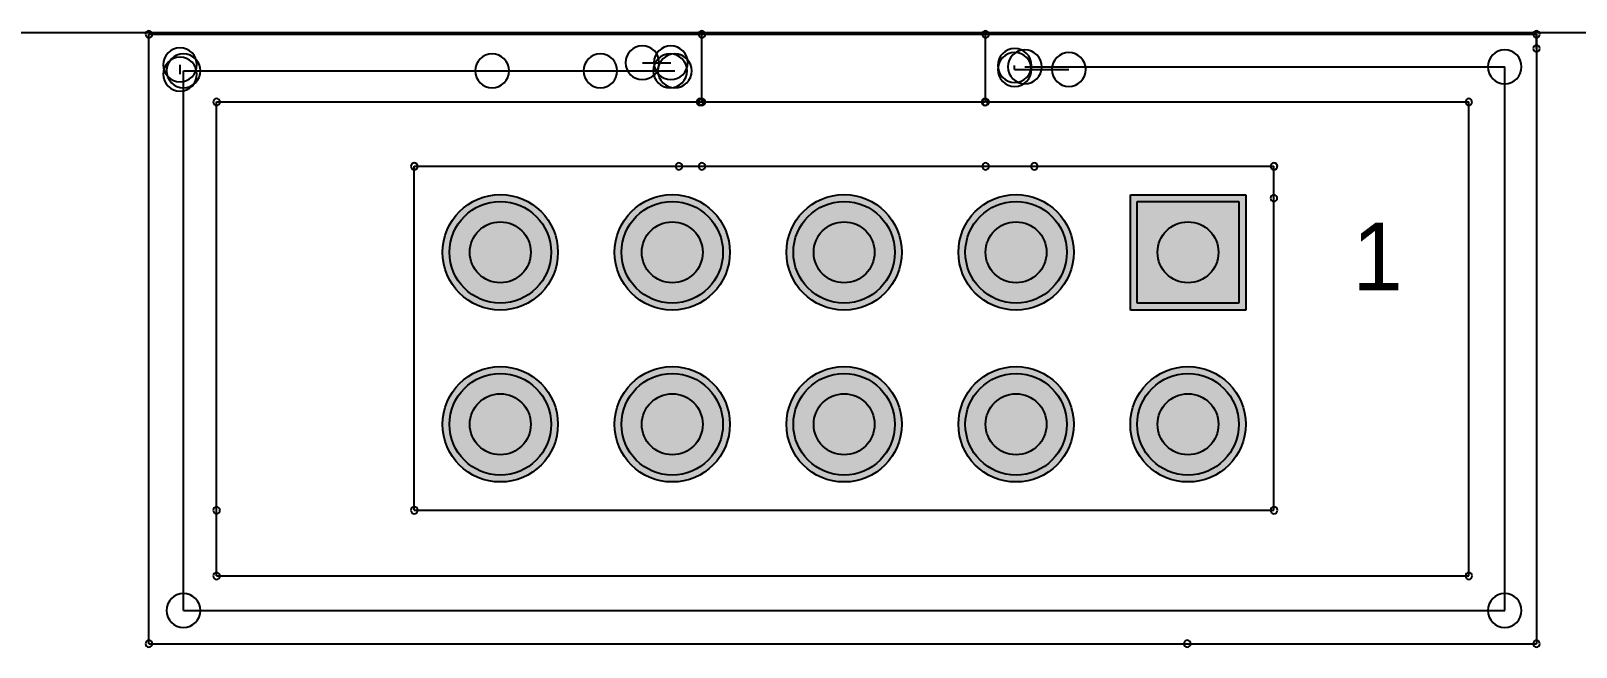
# Model space of a CAD drawing. Header units: millimetres. Extents: x -16.3 to 57, y -39.6 to 27.9.
# Drawn here: x 10.06 to 32.89, y 18.78 to 27.88 of the extents above; entities that cross this region are included whole.
import ezdxf

# ---------------------------------------------------------------- set-up
doc = ezdxf.new("R2010")
doc.units = ezdxf.units.MM
doc.header["$MEASUREMENT"] = 0
for name, color, linetype in [('BottomLayer', 5, 'Continuous'), ('BottomSolder', 6, 'Continuous'), ('Mechanical1', 6, 'Continuous'), ('MultiLayer', 9, 'Continuous'), ('PadHoleLayer', 156, 'Continuous'), ('TopLayer', 1, 'Continuous'), ('TopOverlay', 2, 'Continuous'), ('TopSolder', 216, 'Continuous')]:
    doc.layers.add(name, color=color, linetype=linetype)

msp = doc.modelspace()

# ---------------------------------------------------------------- hatches: boundary and pattern name
at = {"layer": 'BottomLayer'}
h = msp.add_hatch(color=5, dxfattribs=at)
edge = h.paths.add_edge_path()
edge.add_arc((16.998, 24.612), 0.75, 180, 540)
h = msp.add_hatch(color=5, dxfattribs=at)
edge = h.paths.add_edge_path()
edge.add_arc((19.538, 24.612), 0.75, 180, 540)
h = msp.add_hatch(color=5, dxfattribs=at)
edge = h.paths.add_edge_path()
edge.add_arc((22.078, 24.612), 0.75, 180, 540)
h = msp.add_hatch(color=5, dxfattribs=at)
edge = h.paths.add_edge_path()
edge.add_arc((24.618, 24.612), 0.75, 180, 540)
msp.add_hatch(color=5, dxfattribs=at).paths.add_polyline_path([(27.908, 23.862), (26.408, 23.862), (26.408, 25.362), (27.908, 25.362)])
h = msp.add_hatch(color=5, dxfattribs=at)
edge = h.paths.add_edge_path()
edge.add_arc((16.998, 22.072), 0.75, 180, 540)
h = msp.add_hatch(color=5, dxfattribs=at)
edge = h.paths.add_edge_path()
edge.add_arc((19.538, 22.072), 0.75, 180, 540)
h = msp.add_hatch(color=5, dxfattribs=at)
edge = h.paths.add_edge_path()
edge.add_arc((22.078, 22.072), 0.75, 180, 540)
h = msp.add_hatch(color=5, dxfattribs=at)
edge = h.paths.add_edge_path()
edge.add_arc((24.618, 22.072), 0.75, 180, 540)
h = msp.add_hatch(color=5, dxfattribs=at)
edge = h.paths.add_edge_path()
edge.add_arc((27.158, 22.072), 0.75, 180, 540)
at = {"layer": 'BottomSolder'}
h = msp.add_hatch(color=6, dxfattribs=at)
edge = h.paths.add_edge_path()
edge.add_arc((16.998, 24.612), 0.852, 180, 540)
h = msp.add_hatch(color=6, dxfattribs=at)
edge = h.paths.add_edge_path()
edge.add_arc((19.538, 24.612), 0.852, 180, 540)
h = msp.add_hatch(color=6, dxfattribs=at)
edge = h.paths.add_edge_path()
edge.add_arc((22.078, 24.612), 0.852, 180, 540)
h = msp.add_hatch(color=6, dxfattribs=at)
edge = h.paths.add_edge_path()
edge.add_arc((24.618, 24.612), 0.852, 180, 540)
msp.add_hatch(color=6, dxfattribs=at).paths.add_polyline_path([(28.01, 23.76), (26.307, 23.76), (26.307, 25.463), (28.01, 25.463)])
h = msp.add_hatch(color=6, dxfattribs=at)
edge = h.paths.add_edge_path()
edge.add_arc((16.998, 22.072), 0.852, 180, 540)
h = msp.add_hatch(color=6, dxfattribs=at)
edge = h.paths.add_edge_path()
edge.add_arc((19.538, 22.072), 0.852, 180, 540)
h = msp.add_hatch(color=6, dxfattribs=at)
edge = h.paths.add_edge_path()
edge.add_arc((22.078, 22.072), 0.852, 180, 540)
h = msp.add_hatch(color=6, dxfattribs=at)
edge = h.paths.add_edge_path()
edge.add_arc((24.618, 22.072), 0.852, 180, 540)
h = msp.add_hatch(color=6, dxfattribs=at)
edge = h.paths.add_edge_path()
edge.add_arc((27.158, 22.072), 0.852, 180, 540)
at = {"layer": 'MultiLayer'}
h = msp.add_hatch(color=9, dxfattribs=at)
edge = h.paths.add_edge_path()
edge.add_arc((16.998, 24.612), 0.75, 180, 540)
h = msp.add_hatch(color=9, dxfattribs=at)
edge = h.paths.add_edge_path()
edge.add_arc((19.538, 24.612), 0.75, 180, 540)
h = msp.add_hatch(color=9, dxfattribs=at)
edge = h.paths.add_edge_path()
edge.add_arc((22.078, 24.612), 0.75, 180, 540)
h = msp.add_hatch(color=9, dxfattribs=at)
edge = h.paths.add_edge_path()
edge.add_arc((24.618, 24.612), 0.75, 180, 540)
msp.add_hatch(color=9, dxfattribs=at).paths.add_polyline_path([(27.908, 23.862), (26.408, 23.862), (26.408, 25.362), (27.908, 25.362)])
h = msp.add_hatch(color=9, dxfattribs=at)
edge = h.paths.add_edge_path()
edge.add_arc((16.998, 22.072), 0.75, 180, 540)
h = msp.add_hatch(color=9, dxfattribs=at)
edge = h.paths.add_edge_path()
edge.add_arc((19.538, 22.072), 0.75, 180, 540)
h = msp.add_hatch(color=9, dxfattribs=at)
edge = h.paths.add_edge_path()
edge.add_arc((22.078, 22.072), 0.75, 180, 540)
h = msp.add_hatch(color=9, dxfattribs=at)
edge = h.paths.add_edge_path()
edge.add_arc((24.618, 22.072), 0.75, 180, 540)
h = msp.add_hatch(color=9, dxfattribs=at)
edge = h.paths.add_edge_path()
edge.add_arc((27.158, 22.072), 0.75, 180, 540)
at = {"layer": 'PadHoleLayer'}
h = msp.add_hatch(color=156, dxfattribs=at)
edge = h.paths.add_edge_path()
edge.add_arc((16.998, 24.612), 0.45, 180, 540)
h = msp.add_hatch(color=156, dxfattribs=at)
edge = h.paths.add_edge_path()
edge.add_arc((19.538, 24.612), 0.45, 180, 540)
h = msp.add_hatch(color=156, dxfattribs=at)
edge = h.paths.add_edge_path()
edge.add_arc((22.078, 24.612), 0.45, 180, 540)
h = msp.add_hatch(color=156, dxfattribs=at)
edge = h.paths.add_edge_path()
edge.add_arc((24.618, 24.612), 0.45, 180, 540)
h = msp.add_hatch(color=156, dxfattribs=at)
edge = h.paths.add_edge_path()
edge.add_arc((27.158, 24.612), 0.45, 180, 540)
h = msp.add_hatch(color=156, dxfattribs=at)
edge = h.paths.add_edge_path()
edge.add_arc((16.998, 22.072), 0.45, 180, 540)
h = msp.add_hatch(color=156, dxfattribs=at)
edge = h.paths.add_edge_path()
edge.add_arc((19.538, 22.072), 0.45, 180, 540)
h = msp.add_hatch(color=156, dxfattribs=at)
edge = h.paths.add_edge_path()
edge.add_arc((22.078, 22.072), 0.45, 180, 540)
h = msp.add_hatch(color=156, dxfattribs=at)
edge = h.paths.add_edge_path()
edge.add_arc((24.618, 22.072), 0.45, 180, 540)
h = msp.add_hatch(color=156, dxfattribs=at)
edge = h.paths.add_edge_path()
edge.add_arc((27.158, 22.072), 0.45, 180, 540)
at = {"layer": 'TopLayer'}
h = msp.add_hatch(color=1, dxfattribs=at)
edge = h.paths.add_edge_path()
edge.add_arc((16.998, 24.612), 0.75, 180, 540)
h = msp.add_hatch(color=1, dxfattribs=at)
edge = h.paths.add_edge_path()
edge.add_arc((19.538, 24.612), 0.75, 180, 540)
h = msp.add_hatch(color=1, dxfattribs=at)
edge = h.paths.add_edge_path()
edge.add_arc((22.078, 24.612), 0.75, 180, 540)
h = msp.add_hatch(color=1, dxfattribs=at)
edge = h.paths.add_edge_path()
edge.add_arc((24.618, 24.612), 0.75, 180, 540)
msp.add_hatch(color=1, dxfattribs=at).paths.add_polyline_path([(27.908, 23.862), (26.408, 23.862), (26.408, 25.362), (27.908, 25.362)])
h = msp.add_hatch(color=1, dxfattribs=at)
edge = h.paths.add_edge_path()
edge.add_arc((16.998, 22.072), 0.75, 180, 540)
h = msp.add_hatch(color=1, dxfattribs=at)
edge = h.paths.add_edge_path()
edge.add_arc((19.538, 22.072), 0.75, 180, 540)
h = msp.add_hatch(color=1, dxfattribs=at)
edge = h.paths.add_edge_path()
edge.add_arc((22.078, 22.072), 0.75, 180, 540)
h = msp.add_hatch(color=1, dxfattribs=at)
edge = h.paths.add_edge_path()
edge.add_arc((24.618, 22.072), 0.75, 180, 540)
h = msp.add_hatch(color=1, dxfattribs=at)
edge = h.paths.add_edge_path()
edge.add_arc((27.158, 22.072), 0.75, 180, 540)
at = {"layer": 'TopSolder'}
h = msp.add_hatch(color=216, dxfattribs=at)
edge = h.paths.add_edge_path()
edge.add_arc((16.998, 24.612), 0.852, 180, 540)
h = msp.add_hatch(color=216, dxfattribs=at)
edge = h.paths.add_edge_path()
edge.add_arc((19.538, 24.612), 0.852, 180, 540)
h = msp.add_hatch(color=216, dxfattribs=at)
edge = h.paths.add_edge_path()
edge.add_arc((22.078, 24.612), 0.852, 180, 540)
h = msp.add_hatch(color=216, dxfattribs=at)
edge = h.paths.add_edge_path()
edge.add_arc((24.618, 24.612), 0.852, 180, 540)
msp.add_hatch(color=216, dxfattribs=at).paths.add_polyline_path([(28.01, 23.76), (26.307, 23.76), (26.307, 25.463), (28.01, 25.463)])
h = msp.add_hatch(color=216, dxfattribs=at)
edge = h.paths.add_edge_path()
edge.add_arc((16.998, 22.072), 0.852, 180, 540)
h = msp.add_hatch(color=216, dxfattribs=at)
edge = h.paths.add_edge_path()
edge.add_arc((19.538, 22.072), 0.852, 180, 540)
h = msp.add_hatch(color=216, dxfattribs=at)
edge = h.paths.add_edge_path()
edge.add_arc((22.078, 22.072), 0.852, 180, 540)
h = msp.add_hatch(color=216, dxfattribs=at)
edge = h.paths.add_edge_path()
edge.add_arc((24.618, 22.072), 0.852, 180, 540)
h = msp.add_hatch(color=216, dxfattribs=at)
edge = h.paths.add_edge_path()
edge.add_arc((27.158, 22.072), 0.852, 180, 540)

# ---------------------------------------------------------------- linework, layer by layer
at = {"layer": 'BottomLayer', "color": 5, "extrusion": (0, 0, -1)}
for p, q in [((26.408, 23.862), (26.408, 25.362)), ((26.408, 25.362), (27.908, 25.362)), ((27.908, 25.362), (27.908, 23.862)), ((27.908, 23.862), (26.408, 23.862))]:
    msp.add_line(p, q, dxfattribs=at)
at = {"layer": 'BottomLayer', "color": 5}
for centre in [(16.998, 24.612), (19.538, 24.612), (22.078, 24.612), (24.618, 24.612), (16.998, 22.072), (19.538, 22.072), (22.078, 22.072), (24.618, 22.072), (27.158, 22.072)]:
    msp.add_circle(centre, 0.75, dxfattribs=at)
at = {"layer": 'BottomSolder', "color": 6, "extrusion": (0, 0, -1)}
for p, q in [((26.307, 23.76), (26.307, 25.463)), ((26.307, 25.463), (28.01, 25.463)), ((28.01, 25.463), (28.01, 23.76)), ((28.01, 23.76), (26.307, 23.76))]:
    msp.add_line(p, q, dxfattribs=at)
at = {"layer": 'BottomSolder', "color": 6}
for centre in [(16.998, 24.612), (19.538, 24.612), (22.078, 24.612), (24.618, 24.612), (16.998, 22.072), (19.538, 22.072), (22.078, 22.072), (24.618, 22.072), (27.158, 22.072)]:
    msp.add_circle(centre, 0.852, dxfattribs=at)
at = {"layer": 'Mechanical1'}
msp.add_line((-16.268, 27.858), (54.501, 27.858), dxfattribs=at)
at = {"layer": 'MultiLayer', "color": 9, "extrusion": (0, 0, -1)}
for p, q in [((26.408, 23.862), (26.408, 25.362)), ((26.408, 25.362), (27.908, 25.362)), ((27.908, 25.362), (27.908, 23.862)), ((27.908, 23.862), (26.408, 23.862))]:
    msp.add_line(p, q, dxfattribs=at)
at = {"layer": 'MultiLayer', "color": 9}
for centre in [(16.998, 24.612), (19.538, 24.612), (22.078, 24.612), (24.618, 24.612), (16.998, 22.072), (19.538, 22.072), (22.078, 22.072), (24.618, 22.072), (27.158, 22.072)]:
    msp.add_circle(centre, 0.75, dxfattribs=at)
at = {"layer": 'PadHoleLayer', "color": 156}
for centre in [(16.998, 24.612), (19.538, 24.612), (22.078, 24.612), (24.618, 24.612), (27.158, 24.612), (16.998, 22.072), (19.538, 22.072), (22.078, 22.072), (24.618, 22.072), (27.158, 22.072)]:
    msp.add_circle(centre, 0.45, dxfattribs=at)
at = {"layer": 'TopLayer', "color": 1, "extrusion": (0, 0, -1)}
for p, q in [((26.408, 23.862), (26.408, 25.362)), ((26.408, 25.362), (27.908, 25.362)), ((27.908, 25.362), (27.908, 23.862)), ((27.908, 23.862), (26.408, 23.862))]:
    msp.add_line(p, q, dxfattribs=at)
at = {"layer": 'TopLayer', "color": 1}
for centre in [(16.998, 24.612), (19.538, 24.612), (22.078, 24.612), (24.618, 24.612), (16.998, 22.072), (19.538, 22.072), (22.078, 22.072), (24.618, 22.072), (27.158, 22.072)]:
    msp.add_circle(centre, 0.75, dxfattribs=at)
at = {"layer": 'TopOverlay'}
for p, q in [((11.807, 18.832), (11.807, 27.832)), ((11.807, 27.832), (32.307, 27.832)), ((19.977, 26.832), (19.977, 27.832)), ((19.977, 26.832), (19.977, 27.832)), ((19.977, 27.832), (24.167, 27.832)), ((24.167, 26.832), (24.167, 27.832)), ((24.167, 27.832), (32.307, 27.832)), ((32.307, 27.832), (32.307, 18.832)), ((32.307, 27.622), (32.307, 27.832)), ((19.097, 27.412), (19.517, 27.412)), ((12.267, 27.242), (12.267, 27.382)), ((12.317, 19.322), (12.317, 27.292)), ((12.317, 27.292), (16.877, 27.292)), ((16.877, 27.292), (19.577, 27.292)), ((18.477, 27.292), (19.507, 27.292)), ((19.507, 27.292), (19.577, 27.292)), ((24.597, 27.312), (24.597, 27.372)), ((24.597, 27.312), (25.397, 27.312)), ((24.747, 27.352), (31.837, 27.352)), ((31.837, 19.322), (31.837, 27.352)), ((12.807, 20.802), (12.807, 26.832)), ((12.807, 26.832), (19.977, 26.832)), ((19.947, 26.832), (24.157, 26.832)), ((24.167, 26.832), (31.307, 26.832)), ((31.307, 19.832), (31.307, 26.832)), ((15.727, 25.882), (19.977, 25.882)), ((15.728, 20.802), (15.728, 25.882)), ((19.637, 25.882), (24.887, 25.882)), ((24.167, 25.882), (28.427, 25.882)), ((28.427, 25.412), (28.427, 25.882)), ((28.428, 20.802), (28.428, 25.882)), ((12.807, 19.832), (12.807, 20.802)), ((15.728, 20.802), (28.428, 20.802)), ((12.807, 19.832), (31.307, 19.832)), ((12.317, 19.322), (31.837, 19.322)), ((11.807, 18.832), (27.147, 18.832)), ((11.807, 18.832), (32.307, 18.832))]:
    msp.add_line(p, q, dxfattribs=at)
for centre, radius, start, end in [((11.807, 27.832), 0.05, 0, 180), ((11.807, 27.832), 0.05, 0, 180), ((19.977, 27.832), 0.05, 0, 180), ((19.977, 27.832), 0.05, 0, 180), ((19.977, 27.832), 0.05, 0, 180), ((24.167, 27.832), 0.05, 0, 180), ((24.167, 27.832), 0.05, 0, 180), ((24.167, 27.832), 0.05, 0, 180), ((32.307, 27.832), 0.05, 0, 180), ((32.307, 27.832), 0.05, 0, 180), ((32.307, 27.832), 0.05, 0, 180), ((32.307, 27.832), 0.05, 0, 180), ((11.807, 27.832), 0.05, 180, 0), ((11.807, 27.832), 0.05, 180, 0), ((12.267, 27.382), 0.25, 0, 180), ((19.097, 27.412), 0.25, 0, 180), ((19.517, 27.412), 0.25, 0, 180), ((19.977, 27.832), 0.05, 180, 0), ((19.977, 27.832), 0.05, 180, 0), ((19.977, 27.832), 0.05, 180, 0), ((24.167, 27.832), 0.05, 180, 0), ((24.167, 27.832), 0.05, 180, 0), ((24.167, 27.832), 0.05, 180, 0), ((24.597, 27.372), 0.25, 0, 180), ((32.307, 27.832), 0.05, 180, 0), ((32.307, 27.832), 0.05, 180, 0), ((32.307, 27.832), 0.05, 180, 0), ((32.307, 27.832), 0.05, 180, 0), ((32.307, 27.622), 0.05, 0, 180), ((32.307, 27.622), 0.05, 180, 0), ((12.267, 27.242), 0.25, 0, 180), ((12.317, 27.292), 0.25, 0, 180), ((12.317, 27.292), 0.25, 0, 180), ((16.877, 27.292), 0.25, 0, 180), ((16.877, 27.292), 0.25, 0, 180), ((18.477, 27.292), 0.25, 0, 180), ((19.097, 27.412), 0.25, 180, 0), ((19.507, 27.292), 0.25, 0, 180), ((19.507, 27.292), 0.25, 0, 180), ((19.517, 27.412), 0.25, 180, 0), ((19.577, 27.292), 0.25, 0, 180), ((19.577, 27.292), 0.25, 0, 180), ((24.597, 27.312), 0.25, 0, 180), ((24.597, 27.312), 0.25, 0, 180), ((24.747, 27.352), 0.25, 0, 180), ((25.397, 27.312), 0.25, 0, 180), ((31.837, 27.352), 0.25, 0, 180), ((31.837, 27.352), 0.25, 0, 180), ((12.267, 27.382), 0.25, 180, 0), ((12.267, 27.242), 0.25, 180, 0), ((12.317, 27.292), 0.25, 180, 0), ((12.317, 27.292), 0.25, 180, 0), ((16.877, 27.292), 0.25, 180, 0), ((16.877, 27.292), 0.25, 180, 0), ((18.477, 27.292), 0.25, 180, 0), ((19.507, 27.292), 0.25, 180, 0), ((19.507, 27.292), 0.25, 180, 0), ((19.577, 27.292), 0.25, 180, 0), ((19.577, 27.292), 0.25, 180, 0), ((24.597, 27.372), 0.25, 180, 0), ((24.597, 27.312), 0.25, 180, 0), ((24.597, 27.312), 0.25, 180, 0), ((24.747, 27.352), 0.25, 180, 0), ((25.397, 27.312), 0.25, 180, 0), ((31.837, 27.352), 0.25, 180, 0), ((31.837, 27.352), 0.25, 180, 0), ((12.807, 26.832), 0.05, 0, 180), ((12.807, 26.832), 0.05, 0, 180), ((12.807, 26.832), 0.05, 180, 0), ((12.807, 26.832), 0.05, 180, 0), ((19.947, 26.832), 0.05, 0, 180), ((19.947, 26.832), 0.05, 180, 0), ((19.977, 26.832), 0.05, 0, 180), ((19.977, 26.832), 0.05, 0, 180), ((19.977, 26.832), 0.05, 0, 180), ((19.977, 26.832), 0.05, 180, 0), ((19.977, 26.832), 0.05, 180, 0), ((19.977, 26.832), 0.05, 180, 0), ((24.157, 26.832), 0.05, 0, 180), ((24.157, 26.832), 0.05, 180, 0), ((24.167, 26.832), 0.05, 0, 180), ((24.167, 26.832), 0.05, 0, 180), ((24.167, 26.832), 0.05, 180, 0), ((24.167, 26.832), 0.05, 180, 0), ((31.307, 26.832), 0.05, 0, 180), ((31.307, 26.832), 0.05, 0, 180), ((31.307, 26.832), 0.05, 180, 0), ((31.307, 26.832), 0.05, 180, 0), ((15.727, 25.882), 0.05, 0, 180), ((15.727, 25.882), 0.05, 180, 0), ((15.728, 25.882), 0.05, 0, 180), ((15.728, 25.882), 0.05, 180, 0), ((19.637, 25.882), 0.05, 0, 180), ((19.637, 25.882), 0.05, 180, 0), ((19.977, 25.882), 0.05, 0, 180), ((19.977, 25.882), 0.05, 180, 0), ((24.167, 25.882), 0.05, 0, 180), ((24.167, 25.882), 0.05, 180, 0), ((24.887, 25.882), 0.05, 0, 180), ((24.887, 25.882), 0.05, 180, 0), ((28.427, 25.882), 0.05, 0, 180), ((28.427, 25.882), 0.05, 0, 180), ((28.427, 25.882), 0.05, 180, 0), ((28.427, 25.882), 0.05, 180, 0), ((28.428, 25.882), 0.05, 0, 180), ((28.428, 25.882), 0.05, 180, 0), ((28.427, 25.412), 0.05, 0, 180), ((28.427, 25.412), 0.05, 180, 0), ((12.807, 20.802), 0.05, 0, 180), ((12.807, 20.802), 0.05, 0, 180), ((12.807, 20.802), 0.05, 180, 0), ((12.807, 20.802), 0.05, 180, 0), ((15.728, 20.802), 0.05, 0, 180), ((15.728, 20.802), 0.05, 0, 180), ((15.728, 20.802), 0.05, 180, 0), ((15.728, 20.802), 0.05, 180, 0), ((28.428, 20.802), 0.05, 0, 180), ((28.428, 20.802), 0.05, 0, 180), ((28.428, 20.802), 0.05, 180, 0), ((28.428, 20.802), 0.05, 180, 0), ((12.807, 19.832), 0.05, 0, 180), ((12.807, 19.832), 0.05, 0, 180), ((31.307, 19.832), 0.05, 0, 180), ((31.307, 19.832), 0.05, 0, 180), ((12.807, 19.832), 0.05, 180, 0), ((12.807, 19.832), 0.05, 180, 0), ((31.307, 19.832), 0.05, 180, 0), ((31.307, 19.832), 0.05, 180, 0), ((12.317, 19.322), 0.25, 0, 180), ((12.317, 19.322), 0.25, 0, 180), ((31.837, 19.322), 0.25, 0, 180), ((31.837, 19.322), 0.25, 0, 180), ((12.317, 19.322), 0.25, 180, 0), ((12.317, 19.322), 0.25, 180, 0), ((31.837, 19.322), 0.25, 180, 0), ((31.837, 19.322), 0.25, 180, 0), ((11.807, 18.832), 0.05, 0, 180), ((11.807, 18.832), 0.05, 0, 180), ((11.807, 18.832), 0.05, 0, 180), ((11.807, 18.832), 0.05, 180, 0), ((11.807, 18.832), 0.05, 180, 0), ((11.807, 18.832), 0.05, 180, 0), ((27.147, 18.832), 0.05, 0, 180), ((27.147, 18.832), 0.05, 180, 0), ((32.307, 18.832), 0.05, 0, 180), ((32.307, 18.832), 0.05, 0, 180), ((32.307, 18.832), 0.05, 180, 0), ((32.307, 18.832), 0.05, 180, 0)]:
    msp.add_arc(centre, radius, start, end, dxfattribs=at)
at = {"layer": 'TopSolder', "color": 216, "extrusion": (0, 0, -1)}
for p, q in [((26.307, 23.76), (26.307, 25.463)), ((26.307, 25.463), (28.01, 25.463)), ((28.01, 25.463), (28.01, 23.76)), ((28.01, 23.76), (26.307, 23.76))]:
    msp.add_line(p, q, dxfattribs=at)
at = {"layer": 'TopSolder', "color": 216}
for centre in [(16.998, 24.612), (19.538, 24.612), (22.078, 24.612), (24.618, 24.612), (16.998, 22.072), (19.538, 22.072), (22.078, 22.072), (24.618, 22.072), (27.158, 22.072)]:
    msp.add_circle(centre, 0.852, dxfattribs=at)

# ---------------------------------------------------------------- texts
at = {"layer": 'TopOverlay'}
msp.add_text('1', height=1, dxfattribs=at).set_placement((29.586, 24.052))

doc.saveas('drawing.dxf')
